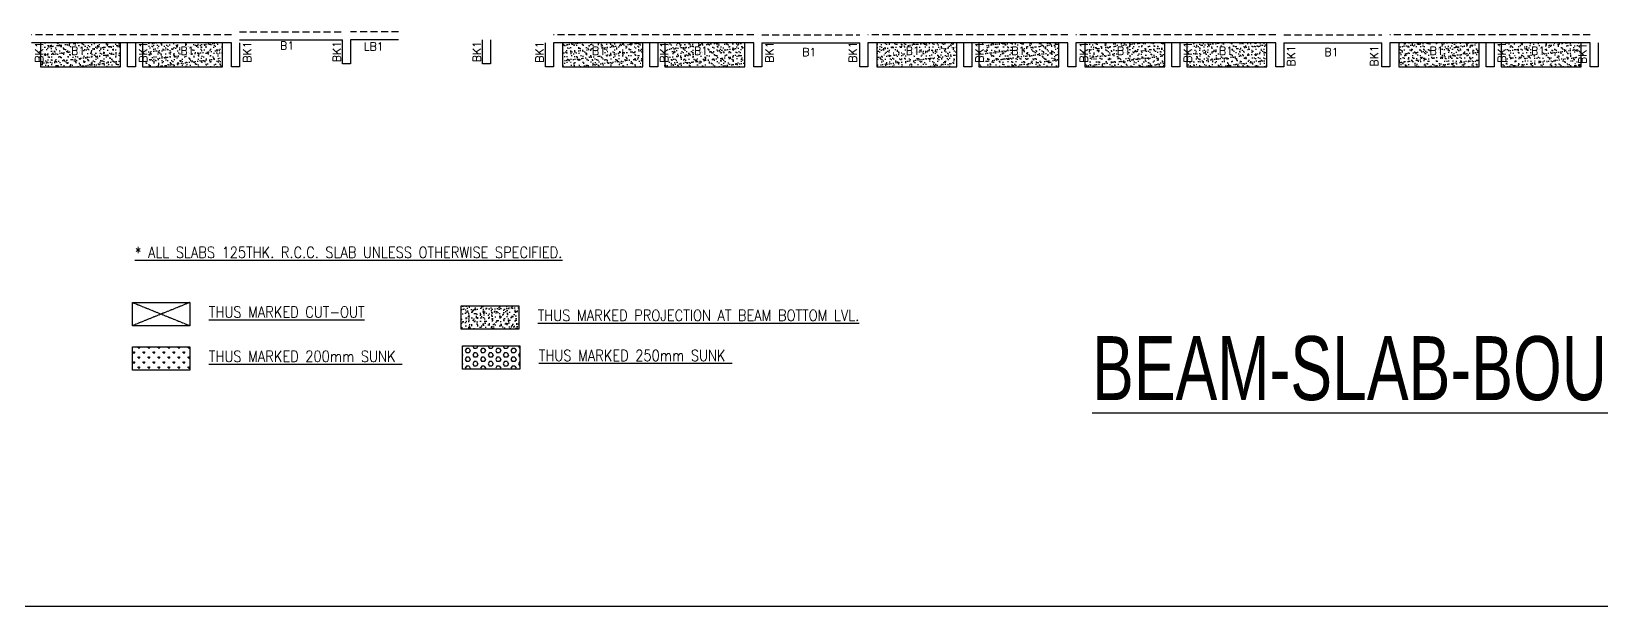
# Model space of a CAD drawing. Header units: millimetres. Extents: x 1078357 to 1340092, y -4684019 to -4550360.
# Drawn here: x 1119075 to 1158313, y -4653484 to -4639094 of the extents above; entities that cross this region are included whole.
import ezdxf

# ---------------------------------------------------------------- set-up
doc = ezdxf.new("R2010")
doc.units = ezdxf.units.MM
for name, pattern in [('CONTINOUS', [0]), ('HIDDEN', [0.375, 0.25, -0.125]), ('New Retail block$0$CONTINOUS', [0])]:
    doc.linetypes.add(name, pattern=pattern)
doc.layers.add('Beam-Slab-boundary', color=3, linetype='Continuous', lineweight=30)
doc.layers.add('HATCH', color=8, linetype='Continuous', lineweight=30)
for name, color, linetype in [('S-BEAM', 3, 'Continuous'), ('S-BEAM-IDEN', 6, 'Continuous'), ('S-CUTOUT', 8, 'Continuous'), ('S-LEGEND', 7, 'Continuous'), ('S-SLAB-PROJECTION', 2, 'New Retail block$0$CONTINOUS')]:
    doc.layers.add(name, color=color, linetype=linetype)
doc.styles.add('ROMANS', font='romans.shx', dxfattribs={"width": 0.85})
doc.styles.add('SANSSERIF', font='sas_____.pfb')

msp = doc.modelspace()

# ---------------------------------------------------------------- hatches: boundary and pattern name
at = {"layer": 'HATCH'}
h = msp.add_hatch(dxfattribs=at)
h.set_pattern_fill('AR-SAND', color=8, scale=3, angle=179.97015)
h.set_pattern_definition([(37.47015413, (-3906632.55, 18732130.03), (-4.72361136, 146.8264517), [0, -115.824, 0, -129.54, 0, -123.825]), (7.4701541, (-3906632.55, 18732130.03), (134.9689868, 214.9772528), [0, -62.484, 0, -104.394, 0, -40.005]), (327.4701541, (-3906726.28, 18732130.08), (237.2979035, 0.3075449), [0, -38.1, 0, -137.16, 0, -179.07]), (317.4701541, (-3906726.28, 18732130.08), (229.1017424, 66.759465), [0, -19.05, 0, -89.916, 0, -102.87])])
h.paths.add_polyline_path([(1121300.4, -4639378.6), (1119300.4, -4639378.6), (1119300.4, -4639978.6), (1121300.4, -4639978.6)])
h = msp.add_hatch(dxfattribs=at)
h.set_pattern_fill('AR-SAND', color=8, scale=3, angle=179.97015)
h.set_pattern_definition([(37.47015413, (-3909182.55, 18732130.03), (-4.72361136, 146.8264517), [0, -115.824, 0, -129.54, 0, -123.825]), (7.4701541, (-3909182.55, 18732130.03), (134.9689868, 214.9772528), [0, -62.484, 0, -104.394, 0, -40.005]), (327.4701541, (-3909276.28, 18732130.08), (237.2979035, 0.3075449), [0, -38.1, 0, -137.16, 0, -179.07]), (317.4701541, (-3909276.28, 18732130.08), (229.1017424, 66.759465), [0, -19.05, 0, -89.916, 0, -102.87])])
h.paths.add_polyline_path([(1123850.4, -4639378.6), (1121850.4, -4639378.6), (1121850.4, -4639978.6), (1123850.4, -4639978.6)])
h = msp.add_hatch(dxfattribs=at)
h.set_pattern_fill('AR-SAND', color=8, scale=3, angle=179.97015)
h.set_pattern_definition([(37.47015413, (-3919682.55, 18732130.03), (-4.72361136, 146.8264517), [0, -115.824, 0, -129.54, 0, -123.825]), (7.4701541, (-3919682.55, 18732130.03), (134.9689868, 214.9772528), [0, -62.484, 0, -104.394, 0, -40.005]), (327.4701541, (-3919776.28, 18732130.08), (237.2979035, 0.3075449), [0, -38.1, 0, -137.16, 0, -179.07]), (317.4701541, (-3919776.28, 18732130.08), (229.1017424, 66.759465), [0, -19.05, 0, -89.916, 0, -102.87])])
h.paths.add_polyline_path([(1134350.4, -4639378.6), (1132350.4, -4639378.6), (1132350.4, -4639978.6), (1134350.4, -4639978.6)])
h = msp.add_hatch(dxfattribs=at)
h.set_pattern_fill('AR-SAND', color=8, scale=3, angle=179.97015)
h.set_pattern_definition([(37.47015413, (-3922232.55, 18732130.03), (-4.72361136, 146.8264517), [0, -115.824, 0, -129.54, 0, -123.825]), (7.4701541, (-3922232.55, 18732130.03), (134.9689868, 214.9772528), [0, -62.484, 0, -104.394, 0, -40.005]), (327.4701541, (-3922326.28, 18732130.08), (237.2979035, 0.3075449), [0, -38.1, 0, -137.16, 0, -179.07]), (317.4701541, (-3922326.28, 18732130.08), (229.1017424, 66.759465), [0, -19.05, 0, -89.916, 0, -102.87])])
h.paths.add_polyline_path([(1136900.4, -4639378.6), (1134900.4, -4639378.6), (1134900.4, -4639978.6), (1136900.4, -4639978.6)])
h = msp.add_hatch(dxfattribs=at)
h.set_pattern_fill('AR-SAND', color=8, scale=3, angle=179.97015)
h.set_pattern_definition([(37.47015413, (-3927532.55, 18732130.03), (-4.72361136, 146.8264517), [0, -115.824, 0, -129.54, 0, -123.825]), (7.4701541, (-3927532.55, 18732130.03), (134.9689868, 214.9772528), [0, -62.484, 0, -104.394, 0, -40.005]), (327.4701541, (-3927626.28, 18732130.08), (237.2979035, 0.3075449), [0, -38.1, 0, -137.16, 0, -179.07]), (317.4701541, (-3927626.28, 18732130.08), (229.1017424, 66.759465), [0, -19.05, 0, -89.916, 0, -102.87])])
h.paths.add_polyline_path([(1142200.4, -4639378.6), (1140200.4, -4639378.6), (1140200.4, -4639978.6), (1142200.4, -4639978.6)])
h = msp.add_hatch(dxfattribs=at)
h.set_pattern_fill('AR-SAND', color=8, scale=3, angle=179.97015)
h.set_pattern_definition([(37.47015413, (-3930082.55, 18732130.03), (-4.72361136, 146.8264517), [0, -115.824, 0, -129.54, 0, -123.825]), (7.4701541, (-3930082.55, 18732130.03), (134.9689868, 214.9772528), [0, -62.484, 0, -104.394, 0, -40.005]), (327.4701541, (-3930176.28, 18732130.08), (237.2979035, 0.3075449), [0, -38.1, 0, -137.16, 0, -179.07]), (317.4701541, (-3930176.28, 18732130.08), (229.1017424, 66.759465), [0, -19.05, 0, -89.916, 0, -102.87])])
h.paths.add_polyline_path([(1144750.4, -4639378.6), (1142750.4, -4639378.6), (1142750.4, -4639978.6), (1144750.4, -4639978.6)])
h = msp.add_hatch(dxfattribs=at)
h.set_pattern_fill('AR-SAND', color=8, scale=3, angle=179.97015)
h.set_pattern_definition([(37.47015413, (-3932732.55, 18732130.03), (-4.72361136, 146.8264517), [0, -115.824, 0, -129.54, 0, -123.825]), (7.4701541, (-3932732.55, 18732130.03), (134.9689868, 214.9772528), [0, -62.484, 0, -104.394, 0, -40.005]), (327.4701541, (-3932826.28, 18732130.08), (237.2979035, 0.3075449), [0, -38.1, 0, -137.16, 0, -179.07]), (317.4701541, (-3932826.28, 18732130.08), (229.1017424, 66.759465), [0, -19.05, 0, -89.916, 0, -102.87])])
h.paths.add_polyline_path([(1147400.4, -4639378.6), (1145400.4, -4639378.6), (1145400.4, -4639978.6), (1147400.4, -4639978.6)])
h = msp.add_hatch(dxfattribs=at)
h.set_pattern_fill('AR-SAND', color=8, scale=3, angle=179.97015)
h.set_pattern_definition([(37.47015413, (-3935282.55, 18732130.03), (-4.72361136, 146.8264517), [0, -115.824, 0, -129.54, 0, -123.825]), (7.4701541, (-3935282.55, 18732130.03), (134.9689868, 214.9772528), [0, -62.484, 0, -104.394, 0, -40.005]), (327.4701541, (-3935376.28, 18732130.08), (237.2979035, 0.3075449), [0, -38.1, 0, -137.16, 0, -179.07]), (317.4701541, (-3935376.28, 18732130.08), (229.1017424, 66.759465), [0, -19.05, 0, -89.916, 0, -102.87])])
h.paths.add_polyline_path([(1149950.4, -4639378.6), (1147950.4, -4639378.6), (1147950.4, -4639978.6), (1149950.4, -4639978.6)])
h = msp.add_hatch(dxfattribs=at)
h.set_pattern_fill('AR-SAND', color=8, scale=3, angle=179.97015)
h.set_pattern_definition([(37.47015413, (-3940582.55, 18732130.03), (-4.72361136, 146.8264517), [0, -115.824, 0, -129.54, 0, -123.825]), (7.4701541, (-3940582.55, 18732130.03), (134.9689868, 214.9772528), [0, -62.484, 0, -104.394, 0, -40.005]), (327.4701541, (-3940676.28, 18732130.08), (237.2979035, 0.3075449), [0, -38.1, 0, -137.16, 0, -179.07]), (317.4701541, (-3940676.28, 18732130.08), (229.1017424, 66.759465), [0, -19.05, 0, -89.916, 0, -102.87])])
h.paths.add_polyline_path([(1155250.4, -4639378.6), (1153250.4, -4639378.6), (1153250.4, -4639978.6), (1155250.4, -4639978.6)])
h = msp.add_hatch(dxfattribs=at)
h.set_pattern_fill('AR-SAND', color=8, scale=3, angle=179.97015)
h.set_pattern_definition([(37.47015413, (-3943132.55, 18732130.03), (-4.72361136, 146.8264517), [0, -115.824, 0, -129.54, 0, -123.825]), (7.4701541, (-3943132.55, 18732130.03), (134.9689868, 214.9772528), [0, -62.484, 0, -104.394, 0, -40.005]), (327.4701541, (-3943226.28, 18732130.08), (237.2979035, 0.3075449), [0, -38.1, 0, -137.16, 0, -179.07]), (317.4701541, (-3943226.28, 18732130.08), (229.1017424, 66.759465), [0, -19.05, 0, -89.916, 0, -102.87])])
h.paths.add_polyline_path([(1157800.4, -4639378.6), (1155800.4, -4639378.6), (1155800.4, -4639978.6), (1157800.4, -4639978.6)])
h = msp.add_hatch(dxfattribs=at)
h.set_pattern_fill('AR-SAND', color=8, scale=3, angle=90)
h.set_pattern_definition([(127.5, (383384.53, -9159.26), (-146.8239712, -4.800094), [0, -115.824, 0, -129.54, 0, -123.825]), (97.5, (383384.53, -9159.26), (-215.04753, 134.856985), [0, -62.484, 0, -104.394, 0, -40.005]), (57.5, (383384.53, -9252.98), (-0.4311554, 237.297711), [0, -38.1, 0, -137.16, 0, -179.07]), (47.5, (383384.53, -9252.98), (-66.878797, 229.066936), [0, -19.05, 0, -89.916, 0, -102.87])])
h.paths.add_polyline_path([(1129818.3, -4645957.6), (1131253.9, -4645957.6), (1131253.9, -4646539), (1129818.3, -4646539)])
at = {"layer": 'HATCH', "ltscale": 1000}
h = msp.add_hatch(dxfattribs=at)
h.set_pattern_fill('CROSS', color=8, scale=500, angle=180)
h.set_pattern_definition([(180, (2600415.19, -4049879.4), (-125, -125), [62.5, -187.5]), (270, (2600383.94, -4049848.15), (125, -125), [62.5, -187.5])])
h.paths.add_polyline_path([(1121599.4, -4646984.3), (1123035, -4646984.3), (1123035, -4647565.7), (1121599.4, -4647565.7)])
h = msp.add_hatch(dxfattribs=at)
h.set_pattern_fill('HEX', color=8, scale=20, angle=180)
h.set_pattern_definition([(180, (1082385.82, -4402198.74), (-1e-14, -109.985226), [63.5, -127]), (300, (1082385.82, -4402198.74), (95.25, 54.992613), [63.5, -127]), (240, (1082322.32, -4402198.74), (95.25, -54.992613), [63.5, -127])])
h.paths.add_polyline_path([(1129845.1, -4646961.7), (1131280.7, -4646961.7), (1131280.7, -4647543), (1129845.1, -4647543)])

# ---------------------------------------------------------------- linework, layer by layer
at = {"layer": 'Beam-Slab-boundary', "ltscale": 700, "elevation": 0}
msp.add_lwpolyline([(1107925.5, -4613561.6), (1209312.4, -4613561.6), (1209312.4, -4653484.2), (1107925.5, -4653484.2)], close=True, dxfattribs=at)
at = {"layer": 'S-BEAM', "linetype": 'HIDDEN', "ltscale": 700}
for p, q in [((1124075.4, -4639178.5, 0), (1119075.4, -4639178.5, 0)), ((1124275.3, -4639108.7, 0), (1126850.6, -4639108.7, 0)), ((1128250.4, -4639108.5, 0), (1127050.4, -4639108.5, 0)), ((1137125.4, -4639178.5, 0), (1132125.4, -4639178.5, 0)), ((1137325.3, -4639178.6, 0), (1139775.4, -4639178.6, 0)), ((1144975.4, -4639178.5, 0), (1139975.4, -4639178.5, 0)), ((1150175.4, -4639178.5, 0), (1145175.4, -4639178.5, 0)), ((1150375.3, -4639178.6, 0), (1152825.4, -4639178.6, 0)), ((1158025.4, -4639178.5, 0), (1153025.4, -4639178.5, 0))]:
    msp.add_line(p, q, dxfattribs=at)
at = {"layer": 'S-BEAM', "linetype": 'CONTINOUS', "ltscale": 700}
for p, q in [((1124075.4, -4639378.5, 0), (1119075.4, -4639378.5, 0)), ((1121475.4, -4639978.6, 0), (1121475.4, -4639378.6, 0)), ((1121675.4, -4639378.6, 0), (1121675.4, -4639978.6, 0)), ((1124075.4, -4639978.6, 0), (1124075.4, -4639378.6, 0)), ((1124275.4, -4639378.6, 0), (1124275.4, -4639978.6, 0)), ((1126850.4, -4639908.6, 0), (1126850.4, -4639308.6, 0)), ((1128250.4, -4639308.5, 0), (1127050.4, -4639308.5, 0)), ((1127050.4, -4639308.6, 0), (1127050.4, -4639908.6, 0)), ((1130350.4, -4639908.6, 0), (1130350.4, -4639308.6, 0)), ((1130550.4, -4639308.6, 0), (1130550.4, -4639908.6, 0)), ((1131925.4, -4639978.6, 0), (1131925.4, -4639378.6, 0)), ((1137125.4, -4639378.5, 0), (1132125.4, -4639378.5, 0)), ((1132125.4, -4639378.6, 0), (1132125.4, -4639978.6, 0)), ((1134525.4, -4639978.6, 0), (1134525.4, -4639378.6, 0)), ((1134725.4, -4639378.6, 0), (1134725.4, -4639978.6, 0)), ((1137125.4, -4639978.6, 0), (1137125.4, -4639378.6, 0)), ((1137325.4, -4639378.6, 0), (1137325.4, -4639978.6, 0)), ((1139775.4, -4639978.5, 0), (1139775.4, -4639378.5, 0)), ((1144975.4, -4639378.5, 0), (1139975.4, -4639378.5, 0)), ((1139975.4, -4639378.5, 0), (1139975.4, -4639978.5, 0)), ((1142375.4, -4639978.6, 0), (1142375.4, -4639378.6, 0)), ((1142575.4, -4639378.6, 0), (1142575.4, -4639978.6, 0)), ((1144975.4, -4639978.6, 0), (1144975.4, -4639378.6, 0)), ((1150175.4, -4639378.5, 0), (1145175.4, -4639378.5, 0)), ((1145175.4, -4639378.6, 0), (1145175.4, -4639978.6, 0)), ((1147575.4, -4639978.6, 0), (1147575.4, -4639378.6, 0)), ((1147775.4, -4639378.6, 0), (1147775.4, -4639978.6, 0)), ((1150175.4, -4639978.6, 0), (1150175.4, -4639378.6, 0)), ((1150375.4, -4639378.6, 0), (1150375.4, -4639978.6, 0)), ((1152825.4, -4639978.6, 0), (1152825.4, -4639378.6, 0)), ((1158025.4, -4639378.5, 0), (1153025.4, -4639378.5, 0)), ((1153025.4, -4639378.6, 0), (1153025.4, -4639978.6, 0)), ((1155425.4, -4639978.6, 0), (1155425.4, -4639378.6, 0)), ((1155625.4, -4639378.6, 0), (1155625.4, -4639978.6, 0)), ((1158025.4, -4639978.5, 0), (1158025.4, -4639378.5, 0)), ((1158225.4, -4639378.5, 0), (1158225.4, -4639978.5, 0)), ((1121675.4, -4639978.6, 0), (1121475.4, -4639978.6, 0)), ((1124275.4, -4639978.6, 0), (1124075.4, -4639978.6, 0)), ((1127050.4, -4639908.6, 0), (1126850.4, -4639908.6, 0)), ((1130550.4, -4639908.6, 0), (1130350.4, -4639908.6, 0)), ((1132125.4, -4639978.6, 0), (1131925.4, -4639978.6, 0)), ((1134725.4, -4639978.6, 0), (1134525.4, -4639978.6, 0)), ((1137325.4, -4639978.6, 0), (1137125.4, -4639978.6, 0)), ((1139975.4, -4639978.5, 0), (1139775.4, -4639978.5, 0)), ((1142575.4, -4639978.6, 0), (1142375.4, -4639978.6, 0)), ((1145175.4, -4639978.6, 0), (1144975.4, -4639978.6, 0)), ((1147775.4, -4639978.6, 0), (1147575.4, -4639978.6, 0)), ((1150375.4, -4639978.6, 0), (1150175.4, -4639978.6, 0)), ((1153025.4, -4639978.6, 0), (1152825.4, -4639978.6, 0)), ((1155625.4, -4639978.6, 0), (1155425.4, -4639978.6, 0)), ((1158225.4, -4639978.5, 0), (1158025.4, -4639978.5, 0))]:
    msp.add_line(p, q, dxfattribs=at)
at = {"layer": 'S-BEAM', "linetype": 'Continuous', "ltscale": 700}
for p, q in [((1124275.3, -4639308.7, 0), (1126850.4, -4639308.6, 0)), ((1137325.3, -4639378.6, 0), (1139775.4, -4639378.6, 0)), ((1150375.3, -4639378.6, 0), (1152825.4, -4639378.6, 0))]:
    msp.add_line(p, q, dxfattribs=at)
at = {"layer": 'S-CUTOUT', "linetype": 'HIDDEN', "ltscale": 50}
for p, q in [((1121599.4, -4645874.8, 0.2), (1123035, -4646456.1, 0.2)), ((1123035, -4645874.8, 0.2), (1121599.4, -4646456.1, 0.2))]:
    msp.add_line(p, q, dxfattribs=at)
at = {"layer": 'S-CUTOUT', "ltscale": 1000, "elevation": 0.2}
msp.add_lwpolyline([(1121599.4, -4645874.8), (1123035, -4645874.8), (1123035, -4646456.1), (1121599.4, -4646456.1)], close=True, dxfattribs=at)
at = {"layer": 'S-LEGEND', "color": 1, "linetype": 'Continuous', "elevation": 0.2}
for points in [[(1129818.3, -4645957.6), (1131253.9, -4645957.6), (1131253.9, -4646539), (1129818.3, -4646539)], [(1121599.4, -4646984.3), (1123035, -4646984.3), (1123035, -4647565.7), (1121599.4, -4647565.7)], [(1129845.1, -4646961.7), (1131280.7, -4646961.7), (1131280.7, -4647543), (1129845.1, -4647543)]]:
    msp.add_lwpolyline(points, close=True, dxfattribs=at)
at = {"layer": 'S-SLAB-PROJECTION', "elevation": 0}
for points in [[(1121300.4, -4639378.6), (1119300.4, -4639378.6), (1119300.4, -4639978.6), (1121300.4, -4639978.6)], [(1123850.4, -4639378.6), (1121850.4, -4639378.6), (1121850.4, -4639978.6), (1123850.4, -4639978.6)], [(1134350.4, -4639378.6), (1132350.4, -4639378.6), (1132350.4, -4639978.6), (1134350.4, -4639978.6)], [(1136900.4, -4639378.6), (1134900.4, -4639378.6), (1134900.4, -4639978.6), (1136900.4, -4639978.6)], [(1142200.4, -4639378.6), (1140200.4, -4639378.6), (1140200.4, -4639978.6), (1142200.4, -4639978.6)], [(1144750.4, -4639378.6), (1142750.4, -4639378.6), (1142750.4, -4639978.6), (1144750.4, -4639978.6)], [(1147400.4, -4639378.6), (1145400.4, -4639378.6), (1145400.4, -4639978.6), (1147400.4, -4639978.6)], [(1149950.4, -4639378.6), (1147950.4, -4639378.6), (1147950.4, -4639978.6), (1149950.4, -4639978.6)], [(1155250.4, -4639378.6), (1153250.4, -4639378.6), (1153250.4, -4639978.6), (1155250.4, -4639978.6)], [(1157800.4, -4639378.6), (1155800.4, -4639378.6), (1155800.4, -4639978.6), (1157800.4, -4639978.6)]]:
    msp.add_lwpolyline(points, close=True, dxfattribs=at)

# ---------------------------------------------------------------- texts
at = {"layer": 'Beam-Slab-boundary', "extrusion": (-1.33677e-08, 3.74197e-09, 1), "style": 'SANSSERIF', "width": 0.7}
msp.add_text('%%UBEAM-SLAB-BOUNDARY', height=1600, dxfattribs=at).set_placement((1145580.2, -4648318, 0.2))
at = {"layer": 'S-BEAM-IDEN', "ltscale": 700, "style": 'ROMANS'}
for p in [(1119371.1, -4639878.1, 50), (1121971.1, -4639878.2, 50), (1124571.1, -4639878.2, 50), (1126805.8, -4639865.8, 50), (1130305.8, -4639865.8, 50), (1131876, -4639878.2, 50), (1134989.2, -4639878.2, 50), (1137621.1, -4639878.2, 50), (1139698.3, -4639878.2, 50), (1142871.1, -4639878.2, 50), (1145471.1, -4639878.2, 50), (1148071.1, -4639878.2, 50), (1155921.1, -4639878.2, 50), (1157934.7, -4639909, 50), (1150654.7, -4639972.4, 50), (1152731.9, -4639972.4, 50)]:
    msp.add_text('BK1', height=200, rotation=90, dxfattribs=at).set_placement(p)
at = {"layer": 'S-BEAM-IDEN', "ltscale": 500, "style": 'ROMANS'}
for rotation, p in [(0.00094, (1120068.5, -4639678.9, -2.7)), (0.00094, (1122796.5, -4639678.9, -2.7)), (359.99906, (1125291.2, -4639550.5, -2.7)), (0.00094, (1133082.1, -4639678.9, -2.7)), (0.00094, (1135633.1, -4639678.9, -2.7)), (0.00094, (1140923.7, -4639678.9, -2.7)), (0.00094, (1143561.4, -4639678.9, -2.7)), (0.00094, (1146200.9, -4639678.9, -2.7)), (0.00094, (1148749.6, -4639678.9, -2.7)), (0.00094, (1154015.5, -4639678.9, -2.7)), (0.00094, (1156552.8, -4639679, -2.7)), (359.99906, (1138337.1, -4639710.3, -2.7)), (359.99906, (1151387.1, -4639710.3, -2.7))]:
    msp.add_text('B1', height=200, rotation=rotation, dxfattribs=at).set_placement(p)
at = {"layer": 'S-BEAM-IDEN', "linetype": 'HIDDEN', "ltscale": 500, "style": 'ROMANS'}
msp.add_text('LB1', height=200, rotation=359.99906, dxfattribs=at).set_placement((1127381.4, -4639572, -2.7))
at = {"layer": 'S-LEGEND', "color": 0, "linetype": 'Continuous', "style": 'ROMANS', "width": 0.85}
for s, p in [('%%U* ALL SLABS 125THK. R.C.C. SLAB UNLESS OTHERWISE SPECIFIED.', (1121663.6, -4644762, 0.2)), ('%%UTHUS MARKED CUT-OUT', (1123510, -4646254.9, 0.2)), ('%%UTHUS MARKED PROJECTION AT BEAM BOTTOM LVL.', (1131728.9, -4646337.8, 0.2)), ('%%UTHUS MARKED 200mm SUNK ', (1123510, -4647364.5, 0.2)), ('%%UTHUS MARKED 250mm SUNK ', (1131755.7, -4647341.8, 0.2))]:
    msp.add_text(s, height=280.28, dxfattribs=at).set_placement(p)

doc.saveas('drawing.dxf')
